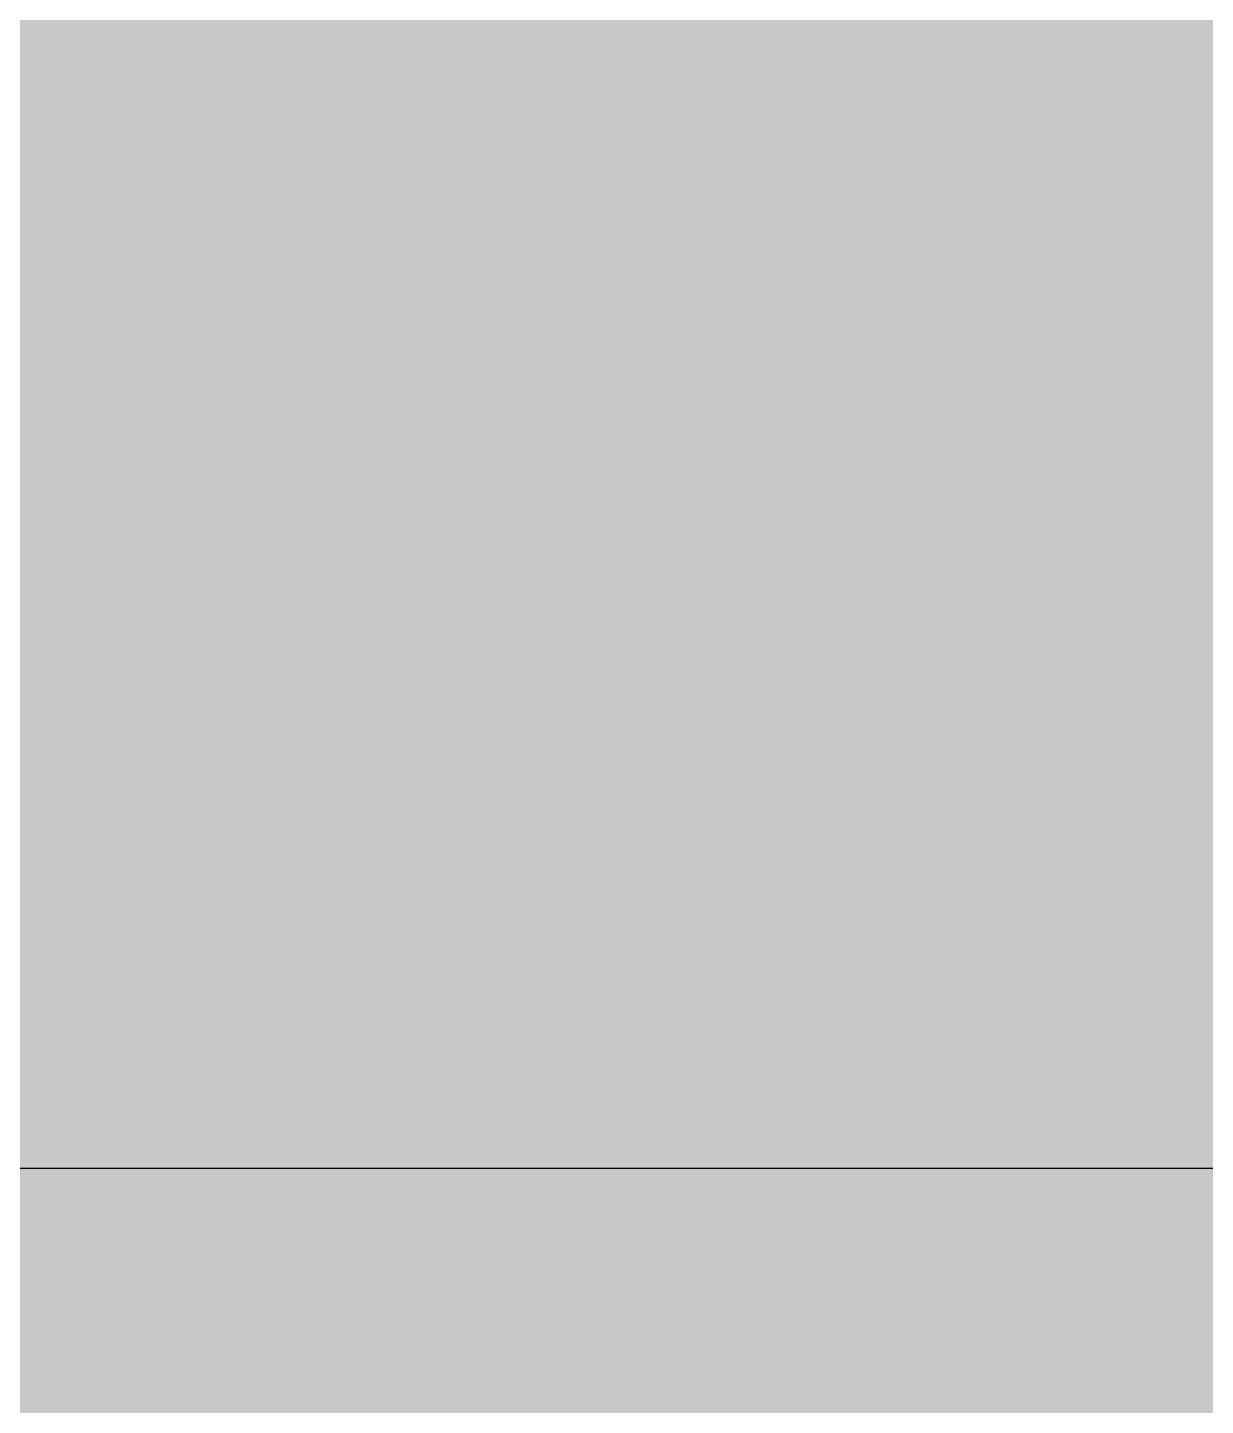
# Model space of a CAD drawing. Header units: inches. Extents: x -54880 to -186, y -265 to 853.
# Drawn here: x -26044.1 to -25992.3, y 241.6 to 302.2 of the extents above; entities that cross this region are included whole.
import ezdxf

# ---------------------------------------------------------------- set-up
doc = ezdxf.new("R2010")
doc.units = ezdxf.units.IN
doc.header["$MEASUREMENT"] = 0
doc.linetypes.add('Grid Line 1_2_', pattern=[0.875, 0.5, -0.125, 0.125, -0.125])
for name, color, linetype, lineweight in [('A-FLOR', 192, 'Continuous', 9), ('A-FLOR-LEVL', 51, 'Continuous', 9), ('I-WALL', 2, 'Continuous', 9)]:
    doc.layers.add(name, color=color, linetype=linetype, lineweight=lineweight)

msp = doc.modelspace()

# ---------------------------------------------------------------- hatches: boundary and pattern name
at = {"layer": 'A-FLOR'}
msp.add_hatch(color=256, dxfattribs=at).paths.add_polyline_path([(-26086.755, 240), (-25978.646, 240), (-25978.646, 252), (-26086.755, 252), (-26086.755, 245.199)], flags=0)
at = {"layer": 'I-WALL', "lineweight": 5}
h = msp.add_hatch(color=256, dxfattribs=at)
h.paths.add_polyline_path([(-26010.64, 225.781), (-25985.755, 225.781), (-25985.755, 227.781), (-25984.521, 227.781), (-25984.521, 240), (-26010.64, 240)], flags=0)
h.paths.add_polyline_path([(-26086.755, 252), (-25984.521, 252), (-25984.521, 280.637), (-25991.255, 280.637), (-25991.255, 291.999), (-25984.521, 291.999), (-25984.521, 333.174), (-25991.255, 333.174), (-25991.255, 334.174), (-26262.755, 334.174), (-26262.755, 333.174), (-26271.13, 333.174), (-26271.13, 291.999), (-26262.755, 291.999), (-26262.755, 280.637), (-26265.525, 280.637), (-26265.525, 252), (-26187.589, 252), (-26119.755, 293.97), (-26119.755, 252), (-26087.506, 252)], flags=0)
h.paths.add_polyline_path([(-26184.739, 252), (-26177.898, 252), (-26172.244, 255.501), (-26172.255, 259.73), (-26182.544, 253.359)], flags=0)
h.paths.add_polyline_path([(-26137.521, 252), (-26124.251, 260.216), (-26124.255, 264.038), (-26143.697, 252), (-26139.345, 252)], flags=0)
h.paths.add_polyline_path([(-26175.049, 252), (-26172.245, 252), (-26172.255, 253.73), (-26173.905, 252.709)], flags=0)
h.paths.add_polyline_path([(-26135.622, 252), (-26129.446, 252), (-26124.253, 255.216), (-26124.255, 259.038), (-26131.461, 254.576)], flags=0)
h.paths.add_polyline_path([(-26167.923, 252), (-26161.748, 252), (-26124.247, 275.219), (-26124.255, 279.038), (-26165.265, 253.646)], flags=0)
h.paths.add_polyline_path([(-26127.546, 252), (-26124.254, 252), (-26124.255, 254.038), (-26124.98, 253.589)], flags=0)
h.paths.add_polyline_path([(-26169.823, 252), (-26124.246, 280.22), (-26124.255, 283.45), (-26171.266, 254.342), (-26171.255, 252)], flags=0)
h.paths.add_polyline_path([(-26147.985, 252), (-26145.597, 252), (-26124.25, 265.217), (-26124.255, 269.038), (-26151.773, 252)], flags=0)
h.paths.add_polyline_path([(-26159.848, 252), (-26153.672, 252), (-26124.248, 270.218), (-26124.255, 274.038), (-26156.625, 253.996)], flags=0)
h.paths.add_polyline_path([(-26122.322, 252), (-26120.753, 252.971), (-26120.755, 256.205), (-26123.258, 254.576), (-26123.255, 252)], flags=0)
h.paths.add_polyline_path([(-26123.258, 255.831), (-26120.752, 257.412), (-26120.755, 261.205), (-26123.26, 259.654), (-26123.259, 256.824)], flags=0)
h.paths.add_polyline_path([(-26171.267, 256.106), (-26124.244, 285.221), (-26124.255, 289.45), (-26171.268, 260.341), (-26171.268, 259.265)], flags=0)
h.paths.add_polyline_path([(-26123.26, 260.83), (-26120.751, 262.412), (-26120.755, 266.205), (-26123.261, 264.653), (-26123.26, 261.824)], flags=0)
h.paths.add_polyline_path([(-26123.261, 265.829), (-26120.749, 267.412), (-26120.755, 271.205), (-26123.262, 269.653), (-26123.262, 266.824)], flags=0)
h.paths.add_polyline_path([(-26123.263, 270.828), (-26120.748, 272.412), (-26120.755, 276.205), (-26123.264, 274.652), (-26123.263, 271.824)], flags=0)
h.paths.add_polyline_path([(-26123.264, 275.828), (-26120.747, 277.412), (-26120.755, 281.205), (-26123.265, 279.651), (-26123.264, 276.824)], flags=0)
h.paths.add_polyline_path([(-26123.265, 280.827), (-26120.745, 282.412), (-26120.755, 285.617), (-26123.266, 284.062), (-26123.266, 281.824)], flags=0)
h.paths.add_polyline_path([(-26123.267, 285.826), (-26120.744, 287.412), (-26120.755, 291.617), (-26123.268, 290.061), (-26123.267, 286.236)], flags=0)
h.paths.add_polyline_path([(-26272.38, 291.999), (-26272.38, 333.174), (-26274.63, 333.174), (-26274.63, 291.999), (-26274.13, 291.999)], flags=0)

# ---------------------------------------------------------------- linework, layer by layer
at = {"layer": 'A-FLOR', "lineweight": 25}
msp.add_line((-25978.646, 252), (-26086.755, 252), dxfattribs=at)
at = {"layer": 'A-FLOR-LEVL', "linetype": 'Grid Line 1_2_'}
msp.add_line((-26557.324, 252), (-21746.959, 252), dxfattribs=at)

doc.saveas('drawing.dxf')
